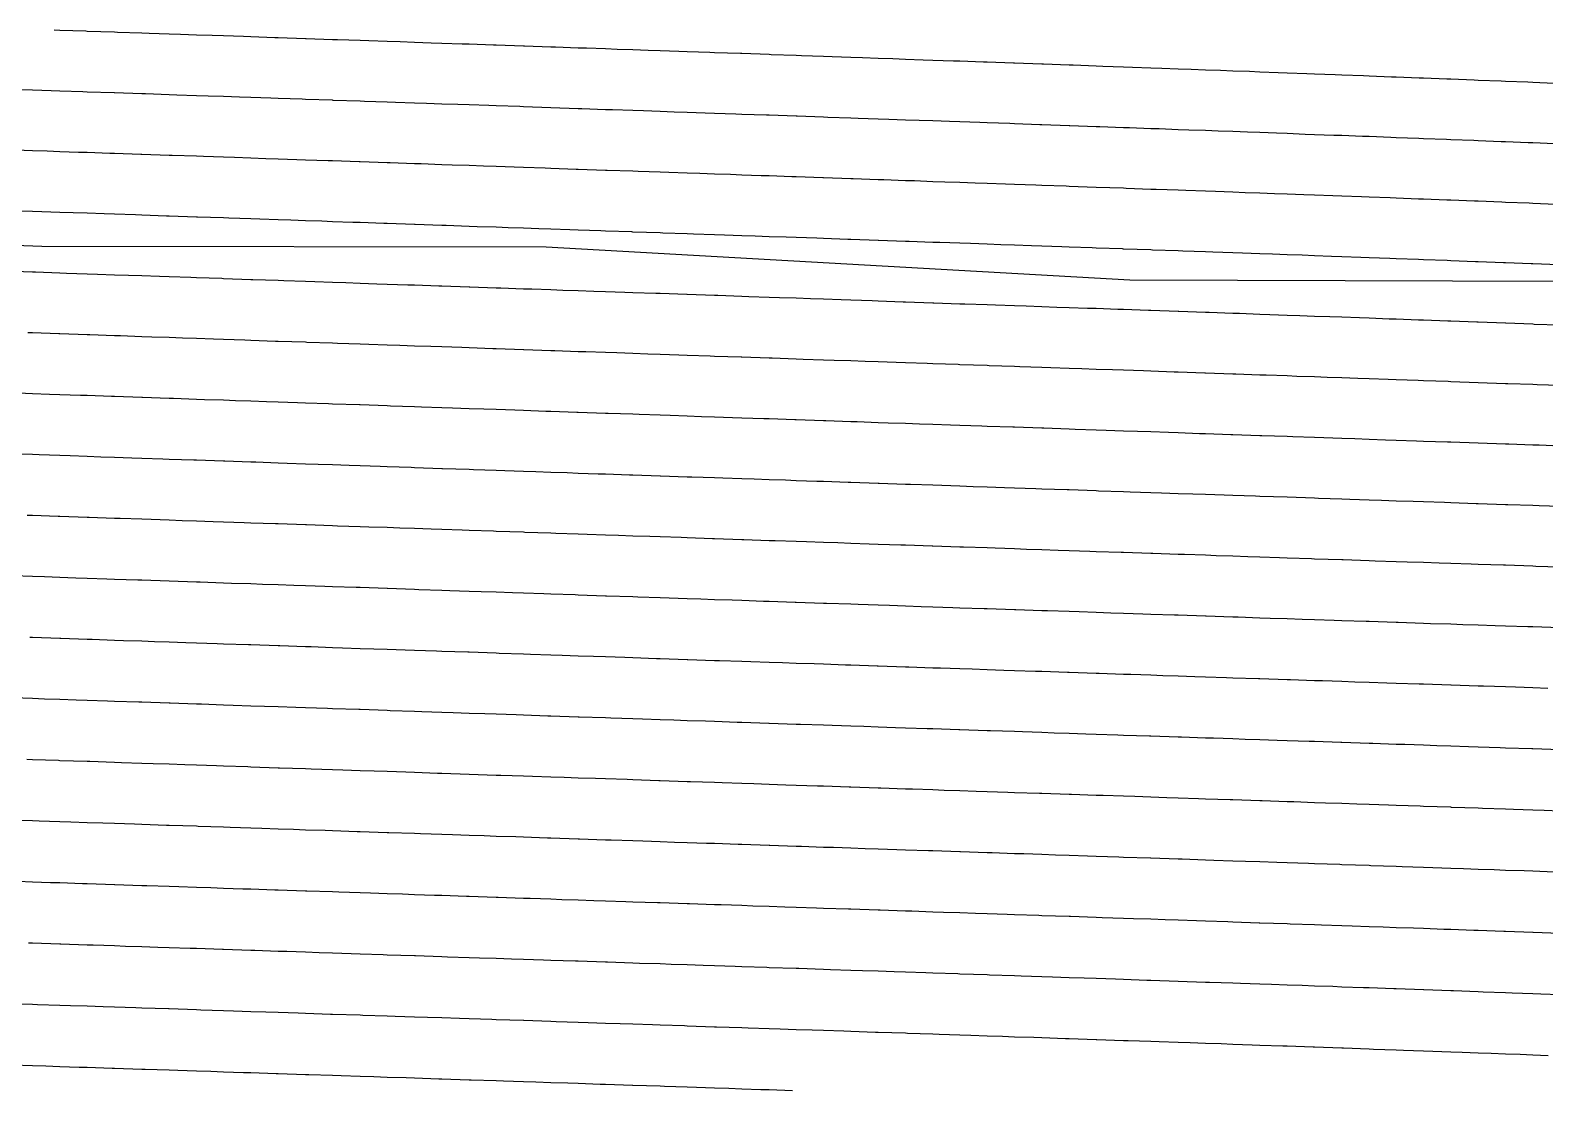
# Model space of a CAD drawing. Header units: metres. Extents: x 0 to 7092, y 40 to 458.
# Drawn here: x 2210.1 to 2385.7, y 40 to 163 of the extents above; entities that cross this region are included whole.
import ezdxf

# ---------------------------------------------------------------- set-up
doc = ezdxf.new("R2010")
doc.units = ezdxf.units.M

msp = doc.modelspace()

# ---------------------------------------------------------------- linework, layer by layer
at = {"color": 1}
msp.add_lwpolyline([(2150.57, 140.21), (2211.47, 137.94), (2211.47, 137.94), (2211.47, 137.94), (2211.47, 137.94), (2211.47, 137.94), (2269.94, 137.88), (2269.94, 137.88), (2269.94, 137.88), (2269.94, 137.88), (2269.94, 137.88), (2269.94, 137.88), (2337.6, 134.07), (2337.6, 134.07), (2337.6, 134.07), (2337.6, 134.07), (2337.6, 134.07), (2399.97, 133.85)], dxfattribs=at)
at = {"layer": 'Contour_Level_10'}
msp.add_lwpolyline([(2387.48, 114.77), (2385.08, 114.86), (2384.32, 114.89), (2381.54, 114.98), (2381.16, 115), (2378, 115.1), (2377.99, 115.11), (2374.84, 115.21), (2374.43, 115.23), (2371.67, 115.32), (2370.85, 115.35), (2368.51, 115.43), (2367.27, 115.47), (2365.35, 115.54), (2363.69, 115.6), (2362.19, 115.65), (2360.1, 115.72), (2359.03, 115.76), (2356.5, 115.84), (2355.87, 115.87), (2352.91, 115.97), (2352.7, 115.97), (2349.54, 116.08), (2349.31, 116.09), (2346.38, 116.19), (2345.7, 116.21), (2343.22, 116.3), (2342.1, 116.34), (2340.06, 116.41), (2338.49, 116.46), (2336.9, 116.51), (2334.88, 116.58), (2333.73, 116.62), (2331.27, 116.71), (2330.57, 116.73), (2327.66, 116.83), (2327.41, 116.84), (2324.25, 116.95), (2324.05, 116.95), (2321.09, 117.05), (2320.44, 117.08), (2317.92, 117.16), (2316.83, 117.2), (2314.76, 117.27), (2313.22, 117.32), (2311.6, 117.38), (2309.61, 117.44), (2308.44, 117.48), (2306, 117.57), (2305.28, 117.59), (2302.39, 117.69), (2302.12, 117.7), (2298.95, 117.81), (2298.78, 117.81), (2295.79, 117.92), (2295.17, 117.94), (2292.63, 118.02), (2291.56, 118.06), (2289.47, 118.13), (2287.95, 118.18), (2286.31, 118.24), (2284.34, 118.31), (2283.15, 118.35), (2280.74, 118.43), (2279.98, 118.46), (2277.13, 118.55), (2276.82, 118.56), (2273.66, 118.67), (2273.52, 118.68), (2270.5, 118.78), (2269.92, 118.8), (2267.34, 118.89), (2266.31, 118.92), (2264.17, 119), (2262.71, 119.05), (2261.01, 119.1), (2259.11, 119.17), (2257.85, 119.21), (2255.51, 119.29), (2254.69, 119.32), (2251.91, 119.41), (2251.53, 119.43), (2248.37, 119.54), (2248.31, 119.54), (2245.2, 119.64), (2244.71, 119.66), (2242.04, 119.75), (2241.11, 119.78), (2238.88, 119.86), (2237.52, 119.91), (2235.72, 119.97), (2233.92, 120.03), (2232.56, 120.08), (2230.33, 120.15), (2229.4, 120.19), (2226.74, 120.28), (2226.23, 120.29), (2223.15, 120.4), (2223.07, 120.4), (2219.91, 120.51), (2219.56, 120.52), (2216.75, 120.62), (2215.97, 120.65), (2213.59, 120.73), (2212.38, 120.77), (2210.42, 120.84), (2208.79, 120.89)], dxfattribs=at)
at = {"layer": 'Contour_Level_11'}
msp.add_lwpolyline([(2387.48, 107.76), (2385.08, 107.84), (2384.32, 107.87), (2381.42, 107.96), (2381.16, 107.97), (2378, 108.08), (2377.76, 108.09), (2374.84, 108.19), (2374.1, 108.21), (2371.67, 108.29), (2370.45, 108.33), (2368.51, 108.4), (2366.8, 108.46), (2365.35, 108.51), (2363.14, 108.58), (2362.19, 108.61), (2359.5, 108.7), (2359.03, 108.72), (2355.87, 108.83), (2355.85, 108.83), (2352.7, 108.93), (2352.2, 108.95), (2349.54, 109.04), (2348.56, 109.07), (2346.38, 109.15), (2344.92, 109.2), (2343.22, 109.25), (2341.27, 109.32), (2340.06, 109.36), (2337.64, 109.44), (2336.9, 109.47), (2334, 109.56), (2333.73, 109.57), (2330.57, 109.68), (2330.36, 109.69), (2327.41, 109.79), (2326.73, 109.81), (2324.25, 109.89), (2323.09, 109.93), (2321.09, 110), (2319.46, 110.06), (2317.92, 110.11), (2315.83, 110.18), (2314.76, 110.22), (2312.2, 110.3), (2311.6, 110.32), (2308.57, 110.43), (2308.44, 110.43), (2305.28, 110.54), (2304.95, 110.55), (2302.12, 110.65), (2301.32, 110.67), (2298.95, 110.75), (2297.7, 110.8), (2295.79, 110.86), (2294.07, 110.92), (2292.63, 110.97), (2290.45, 111.04), (2289.47, 111.08), (2286.83, 111.17), (2286.31, 111.18), (2283.22, 111.29), (2283.15, 111.29), (2279.98, 111.4), (2279.6, 111.41), (2276.82, 111.51), (2275.98, 111.53), (2273.66, 111.61), (2272.37, 111.66), (2270.5, 111.72), (2268.76, 111.78), (2267.34, 111.83), (2265.15, 111.9), (2264.17, 111.94), (2261.54, 112.03), (2261.01, 112.04), (2257.93, 112.15), (2257.85, 112.15), (2254.69, 112.26), (2254.32, 112.27), (2251.53, 112.37), (2250.72, 112.4), (2248.37, 112.48), (2247.11, 112.52), (2245.2, 112.58), (2243.51, 112.64), (2242.04, 112.69), (2239.91, 112.77), (2238.88, 112.8), (2236.31, 112.89), (2235.72, 112.91), (2232.71, 113.01), (2232.56, 113.02), (2229.4, 113.13), (2229.12, 113.14), (2226.23, 113.23), (2225.52, 113.26), (2223.07, 113.34), (2221.93, 113.38), (2219.91, 113.45), (2218.34, 113.5), (2216.75, 113.56), (2214.75, 113.63), (2213.59, 113.67), (2211.16, 113.75), (2210.42, 113.78), (2207.57, 113.87)], dxfattribs=at)
at = {"layer": 'Contour_Level_12'}
msp.add_lwpolyline([(2387.48, 100.73), (2384.67, 100.82), (2384.32, 100.83), (2381.16, 100.94), (2380.92, 100.95), (2378, 101.04), (2377.19, 101.07), (2374.84, 101.15), (2373.47, 101.19), (2371.67, 101.25), (2369.76, 101.32), (2368.51, 101.36), (2366.05, 101.44), (2365.35, 101.46), (2362.36, 101.56), (2362.19, 101.57), (2359.03, 101.67), (2358.66, 101.68), (2355.87, 101.78), (2354.98, 101.81), (2352.7, 101.88), (2351.3, 101.93), (2349.54, 101.99), (2347.62, 102.05), (2346.38, 102.1), (2343.95, 102.18), (2343.22, 102.2), (2340.28, 102.3), (2340.06, 102.31), (2336.9, 102.41), (2336.62, 102.42), (2333.73, 102.52), (2332.96, 102.55), (2330.57, 102.63), (2329.3, 102.67), (2327.41, 102.73), (2325.64, 102.79), (2324.25, 102.84), (2321.99, 102.92), (2321.09, 102.95), (2318.34, 103.04), (2317.92, 103.05), (2314.76, 103.16), (2314.69, 103.16), (2311.6, 103.27), (2311.05, 103.29), (2308.44, 103.37), (2307.41, 103.41), (2305.28, 103.48), (2303.77, 103.53), (2302.12, 103.59), (2300.13, 103.65), (2298.95, 103.69), (2296.49, 103.78), (2295.79, 103.8), (2292.86, 103.9), (2292.63, 103.91), (2289.47, 104.02), (2289.22, 104.02), (2286.31, 104.12), (2285.59, 104.15), (2283.15, 104.23), (2281.97, 104.27), (2279.98, 104.34), (2278.34, 104.39), (2276.82, 104.44), (2274.71, 104.52), (2273.66, 104.55), (2271.09, 104.64), (2270.5, 104.66), (2267.47, 104.76), (2267.34, 104.77), (2264.17, 104.87), (2263.85, 104.89), (2261.01, 104.98), (2260.23, 105.01), (2257.85, 105.09), (2256.62, 105.13), (2254.69, 105.2), (2253, 105.26), (2251.53, 105.31), (2249.39, 105.38), (2248.37, 105.41), (2245.78, 105.5), (2245.2, 105.52), (2242.17, 105.62), (2242.04, 105.63), (2238.88, 105.74), (2238.56, 105.75), (2235.72, 105.84), (2234.96, 105.87), (2232.56, 105.95), (2231.36, 105.99), (2229.4, 106.06), (2227.75, 106.12), (2226.23, 106.17), (2224.15, 106.24), (2223.07, 106.28), (2220.55, 106.36), (2219.91, 106.39), (2216.96, 106.49), (2216.75, 106.49), (2213.59, 106.6), (2213.36, 106.61), (2210.42, 106.71), (2209.77, 106.73)], dxfattribs=at)
at = {"layer": 'Contour_Level_13'}
msp.add_lwpolyline([(2387.48, 93.68), (2384.32, 93.79), (2383.75, 93.8), (2381.16, 93.89), (2379.98, 93.93), (2378, 93.99), (2376.23, 94.05), (2374.84, 94.1), (2372.48, 94.17), (2371.67, 94.2), (2368.74, 94.3), (2368.51, 94.3), (2365.35, 94.41), (2365.02, 94.42), (2362.19, 94.51), (2361.3, 94.54), (2359.03, 94.62), (2357.58, 94.67), (2355.87, 94.72), (2353.88, 94.79), (2352.7, 94.83), (2350.18, 94.91), (2349.54, 94.93), (2346.48, 95.04), (2346.38, 95.04), (2343.22, 95.14), (2342.79, 95.16), (2340.06, 95.25), (2339.11, 95.28), (2336.9, 95.36), (2335.43, 95.41), (2333.73, 95.46), (2331.75, 95.53), (2330.57, 95.57), (2328.08, 95.65), (2327.41, 95.67), (2324.41, 95.77), (2324.25, 95.78), (2321.09, 95.89), (2320.74, 95.9), (2317.92, 95.99), (2317.08, 96.02), (2314.76, 96.1), (2313.42, 96.14), (2311.6, 96.21), (2309.76, 96.27), (2308.44, 96.31), (2306.11, 96.39), (2305.28, 96.42), (2302.45, 96.51), (2302.12, 96.52), (2298.95, 96.63), (2298.8, 96.64), (2295.79, 96.74), (2295.16, 96.76), (2292.63, 96.85), (2291.51, 96.88), (2289.47, 96.95), (2287.87, 97.01), (2286.31, 97.06), (2284.23, 97.13), (2283.15, 97.17), (2280.59, 97.25), (2279.98, 97.27), (2276.95, 97.38), (2276.82, 97.38), (2273.66, 97.49), (2273.32, 97.5), (2270.5, 97.59), (2269.69, 97.62), (2267.34, 97.7), (2266.06, 97.74), (2264.17, 97.81), (2262.43, 97.87), (2261.01, 97.92), (2258.8, 97.99), (2257.85, 98.02), (2255.18, 98.11), (2254.69, 98.13), (2251.55, 98.24), (2251.53, 98.24), (2248.37, 98.35), (2247.93, 98.36), (2245.2, 98.45), (2244.31, 98.48), (2242.04, 98.56), (2240.69, 98.61), (2238.88, 98.67), (2237.08, 98.73), (2235.72, 98.78), (2233.46, 98.85), (2232.56, 98.88), (2229.85, 98.98), (2229.4, 98.99), (2226.24, 99.1), (2226.23, 99.1), (2223.07, 99.21), (2222.63, 99.22), (2219.91, 99.31), (2219.02, 99.35), (2216.75, 99.42), (2215.41, 99.47), (2213.59, 99.53), (2211.81, 99.59), (2210.42, 99.64), (2208.2, 99.71)], dxfattribs=at)
at = {"layer": 'Contour_Level_14'}
msp.add_lwpolyline([(2386.07, 86.66), (2384.32, 86.72), (2382.34, 86.79), (2381.16, 86.83), (2378.6, 86.91), (2378, 86.93), (2374.87, 87.03), (2374.84, 87.03), (2371.67, 87.14), (2371.14, 87.16), (2368.51, 87.24), (2367.41, 87.28), (2365.35, 87.35), (2363.69, 87.4), (2362.19, 87.45), (2359.97, 87.53), (2359.03, 87.56), (2356.25, 87.65), (2355.87, 87.66), (2352.7, 87.77), (2352.54, 87.77), (2349.54, 87.87), (2348.84, 87.89), (2346.38, 87.98), (2345.14, 88.02), (2343.22, 88.08), (2341.44, 88.14), (2340.06, 88.19), (2337.75, 88.26), (2336.9, 88.29), (2334.06, 88.39), (2333.73, 88.4), (2330.57, 88.5), (2330.38, 88.51), (2327.41, 88.61), (2326.69, 88.63), (2324.25, 88.72), (2323.02, 88.76), (2321.09, 88.82), (2319.34, 88.88), (2317.92, 88.93), (2315.67, 89), (2314.76, 89.03), (2312, 89.13), (2311.6, 89.14), (2308.44, 89.25), (2308.33, 89.25), (2305.28, 89.35), (2304.67, 89.37), (2302.12, 89.46), (2301.01, 89.5), (2298.95, 89.56), (2297.35, 89.62), (2295.79, 89.67), (2293.69, 89.74), (2292.63, 89.78), (2290.04, 89.86), (2289.47, 89.88), (2286.38, 89.99), (2286.31, 89.99), (2283.15, 90.1), (2282.73, 90.11), (2279.98, 90.2), (2279.09, 90.23), (2276.82, 90.31), (2275.44, 90.36), (2273.66, 90.42), (2271.79, 90.48), (2270.5, 90.52), (2268.15, 90.6), (2267.34, 90.63), (2264.51, 90.73), (2264.17, 90.74), (2261.01, 90.85), (2260.87, 90.85), (2257.85, 90.95), (2257.23, 90.97), (2254.69, 91.06), (2253.6, 91.1), (2251.53, 91.17), (2249.96, 91.22), (2248.37, 91.27), (2246.33, 91.34), (2245.2, 91.38), (2242.7, 91.47), (2242.04, 91.49), (2239.07, 91.59), (2238.88, 91.6), (2235.72, 91.7), (2235.44, 91.71), (2232.56, 91.81), (2231.81, 91.83), (2229.4, 91.92), (2228.19, 91.96), (2226.23, 92.02), (2224.56, 92.08), (2223.07, 92.13), (2220.94, 92.2), (2219.91, 92.24), (2217.32, 92.33), (2216.75, 92.35), (2213.7, 92.45), (2213.59, 92.45), (2210.42, 92.56), (2210.08, 92.57)], dxfattribs=at)
at = {"layer": 'Contour_Level_15'}
msp.add_lwpolyline([(2387.48, 79.54), (2384.32, 79.64), (2384.22, 79.65), (2381.16, 79.75), (2380.55, 79.77), (2378, 79.85), (2376.87, 79.89), (2374.84, 79.96), (2373.19, 80.02), (2371.67, 80.07), (2369.49, 80.14), (2368.51, 80.17), (2365.79, 80.26), (2365.35, 80.28), (2362.19, 80.38), (2362.09, 80.38), (2359.03, 80.49), (2358.39, 80.51), (2355.87, 80.59), (2354.69, 80.63), (2352.7, 80.7), (2350.99, 80.75), (2349.54, 80.8), (2347.3, 80.88), (2346.38, 80.91), (2343.6, 81), (2343.22, 81.01), (2340.06, 81.12), (2339.91, 81.12), (2336.9, 81.22), (2336.22, 81.25), (2333.73, 81.33), (2332.53, 81.37), (2330.57, 81.43), (2328.84, 81.49), (2327.41, 81.54), (2325.16, 81.62), (2324.25, 81.65), (2321.47, 81.74), (2321.09, 81.75), (2317.92, 81.86), (2317.79, 81.86), (2314.76, 81.96), (2314.12, 81.98), (2311.6, 82.07), (2310.44, 82.11), (2308.44, 82.18), (2306.77, 82.23), (2305.28, 82.28), (2303.1, 82.35), (2302.12, 82.39), (2299.43, 82.48), (2298.95, 82.49), (2295.79, 82.6), (2295.76, 82.6), (2292.63, 82.71), (2292.1, 82.72), (2289.47, 82.81), (2288.43, 82.85), (2286.31, 82.92), (2284.77, 82.97), (2283.15, 83.02), (2281.11, 83.09), (2279.98, 83.13), (2277.45, 83.22), (2276.82, 83.24), (2273.79, 83.34), (2273.66, 83.34), (2270.5, 83.45), (2270.14, 83.46), (2267.34, 83.56), (2266.49, 83.59), (2264.17, 83.66), (2262.83, 83.71), (2261.01, 83.77), (2259.18, 83.83), (2257.85, 83.88), (2255.53, 83.95), (2254.69, 83.98), (2251.88, 84.08), (2251.53, 84.09), (2248.37, 84.2), (2248.24, 84.2), (2245.2, 84.3), (2244.59, 84.32), (2242.04, 84.41), (2240.94, 84.45), (2238.88, 84.52), (2237.3, 84.57), (2235.72, 84.62), (2233.66, 84.69), (2232.56, 84.73), (2230.01, 84.82), (2229.4, 84.84), (2226.37, 84.94), (2226.23, 84.94), (2223.07, 85.05), (2222.73, 85.06), (2219.91, 85.16), (2219.09, 85.19), (2216.75, 85.27), (2215.45, 85.31), (2213.59, 85.37), (2211.81, 85.43), (2210.42, 85.48), (2208.16, 85.56)], dxfattribs=at)
at = {"layer": 'Contour_Level_16'}
msp.add_lwpolyline([(2387.48, 72.44), (2385.66, 72.5), (2384.32, 72.55), (2382.1, 72.63), (2381.16, 72.66), (2378.51, 72.75), (2378, 72.77), (2374.9, 72.87), (2374.84, 72.88), (2371.67, 72.98), (2371.26, 73), (2368.51, 73.09), (2367.61, 73.12), (2365.35, 73.2), (2363.95, 73.24), (2362.19, 73.3), (2360.29, 73.37), (2359.03, 73.41), (2356.61, 73.49), (2355.87, 73.51), (2352.94, 73.61), (2352.7, 73.62), (2349.54, 73.73), (2349.26, 73.74), (2346.38, 73.83), (2345.58, 73.86), (2343.22, 73.94), (2341.89, 73.98), (2340.06, 74.04), (2338.21, 74.11), (2336.9, 74.15), (2334.52, 74.23), (2333.73, 74.25), (2330.84, 74.35), (2330.57, 74.36), (2327.41, 74.47), (2327.16, 74.47), (2324.25, 74.57), (2323.47, 74.6), (2321.09, 74.68), (2319.79, 74.72), (2317.92, 74.78), (2316.11, 74.84), (2314.76, 74.89), (2312.43, 74.97), (2311.6, 74.99), (2308.75, 75.09), (2308.44, 75.1), (2305.28, 75.21), (2305.07, 75.21), (2302.12, 75.31), (2301.39, 75.34), (2298.95, 75.42), (2297.72, 75.46), (2295.79, 75.52), (2294.04, 75.58), (2292.63, 75.63), (2290.37, 75.71), (2289.47, 75.74), (2286.7, 75.83), (2286.31, 75.84), (2283.15, 75.95), (2283.03, 75.95), (2279.98, 76.05), (2279.36, 76.08), (2276.82, 76.16), (2275.69, 76.2), (2273.66, 76.27), (2272.02, 76.32), (2270.5, 76.37), (2268.35, 76.44), (2267.34, 76.48), (2264.69, 76.57), (2264.17, 76.58), (2261.02, 76.69), (2261.01, 76.69), (2257.85, 76.8), (2257.36, 76.81), (2254.69, 76.9), (2253.69, 76.94), (2251.53, 77.01), (2250.03, 77.06), (2248.37, 77.12), (2246.37, 77.18), (2245.2, 77.22), (2242.7, 77.31), (2242.04, 77.33), (2239.04, 77.43), (2238.88, 77.43), (2235.72, 77.54), (2235.38, 77.55), (2232.56, 77.65), (2231.72, 77.68), (2229.4, 77.75), (2228.05, 77.8), (2226.23, 77.86), (2224.39, 77.92), (2223.07, 77.97), (2220.73, 78.05), (2219.91, 78.07), (2217.06, 78.17), (2216.75, 78.18), (2213.59, 78.28), (2213.4, 78.29), (2210.42, 78.39), (2209.73, 78.41)], dxfattribs=at)
at = {"layer": 'Contour_Level_17'}
msp.add_lwpolyline([(2386.8, 65.36), (2384.32, 65.45), (2383.34, 65.49), (2381.16, 65.56), (2379.84, 65.61), (2378, 65.67), (2376.31, 65.73), (2374.84, 65.78), (2372.75, 65.86), (2371.67, 65.89), (2369.17, 65.98), (2368.51, 66), (2365.57, 66.1), (2365.35, 66.11), (2362.19, 66.22), (2361.95, 66.23), (2359.03, 66.32), (2358.32, 66.35), (2355.87, 66.43), (2354.67, 66.47), (2352.7, 66.54), (2351.02, 66.59), (2349.54, 66.64), (2347.36, 66.72), (2346.38, 66.75), (2343.7, 66.84), (2343.22, 66.86), (2340.06, 66.96), (2340.03, 66.96), (2336.9, 67.07), (2336.36, 67.09), (2333.73, 67.18), (2332.69, 67.21), (2330.57, 67.28), (2329.01, 67.33), (2327.41, 67.39), (2325.33, 67.46), (2324.25, 67.49), (2321.65, 67.58), (2321.09, 67.6), (2317.97, 67.7), (2317.92, 67.7), (2314.76, 67.81), (2314.29, 67.83), (2311.6, 67.92), (2310.61, 67.95), (2308.44, 68.02), (2306.93, 68.07), (2305.28, 68.13), (2303.25, 68.2), (2302.12, 68.23), (2299.57, 68.32), (2298.95, 68.34), (2295.88, 68.44), (2295.79, 68.44), (2292.63, 68.55), (2292.2, 68.56), (2289.47, 68.66), (2288.52, 68.69), (2286.31, 68.76), (2284.84, 68.81), (2283.15, 68.87), (2281.16, 68.93), (2279.98, 68.97), (2277.48, 69.06), (2276.82, 69.08), (2273.8, 69.18), (2273.66, 69.18), (2270.5, 69.29), (2270.12, 69.3), (2267.34, 69.4), (2266.44, 69.43), (2264.17, 69.5), (2262.76, 69.55), (2261.01, 69.61), (2259.08, 69.67), (2257.85, 69.71), (2255.4, 69.8), (2254.69, 69.82), (2251.72, 69.92), (2251.53, 69.93), (2248.37, 70.03), (2248.03, 70.04), (2245.2, 70.14), (2244.35, 70.17), (2242.04, 70.24), (2240.67, 70.29), (2238.88, 70.35), (2236.99, 70.41), (2235.72, 70.45), (2233.3, 70.53), (2232.56, 70.56), (2229.62, 70.66), (2229.4, 70.67), (2226.23, 70.77), (2225.93, 70.78), (2223.07, 70.88), (2222.24, 70.9), (2219.91, 70.98), (2218.56, 71.03), (2216.75, 71.09), (2214.86, 71.15), (2213.59, 71.19), (2211.17, 71.27), (2210.42, 71.3), (2207.47, 71.4)], dxfattribs=at)
at = {"layer": 'Contour_Level_18'}
msp.add_lwpolyline([(2387.48, 58.23), (2384.37, 58.35), (2384.32, 58.35), (2381.16, 58.46), (2380.96, 58.47), (2378, 58.57), (2377.51, 58.59), (2374.84, 58.69), (2374.02, 58.71), (2371.67, 58.8), (2370.51, 58.84), (2368.51, 58.91), (2366.97, 58.96), (2365.35, 59.02), (2363.4, 59.08), (2362.19, 59.13), (2359.82, 59.21), (2359.03, 59.23), (2356.22, 59.33), (2355.87, 59.34), (2352.7, 59.45), (2352.61, 59.45), (2349.54, 59.56), (2348.98, 59.58), (2346.38, 59.66), (2345.34, 59.7), (2343.22, 59.77), (2341.7, 59.82), (2340.06, 59.88), (2338.05, 59.95), (2336.9, 59.98), (2334.39, 60.07), (2333.73, 60.09), (2330.73, 60.19), (2330.57, 60.2), (2327.41, 60.3), (2327.06, 60.32), (2324.25, 60.41), (2323.39, 60.44), (2321.09, 60.52), (2319.71, 60.56), (2317.92, 60.62), (2316.03, 60.68), (2314.76, 60.73), (2312.35, 60.81), (2311.6, 60.83), (2308.67, 60.93), (2308.44, 60.94), (2305.28, 61.04), (2304.99, 61.05), (2302.12, 61.15), (2301.3, 61.18), (2298.95, 61.26), (2297.62, 61.3), (2295.79, 61.36), (2293.93, 61.42), (2292.63, 61.47), (2290.24, 61.55), (2289.47, 61.57), (2286.55, 61.67), (2286.31, 61.68), (2283.15, 61.78), (2282.86, 61.79), (2279.98, 61.89), (2279.17, 61.92), (2276.82, 61.99), (2275.47, 62.04), (2273.66, 62.1), (2271.78, 62.16), (2270.5, 62.2), (2268.09, 62.29), (2267.34, 62.31), (2264.39, 62.41), (2264.17, 62.42), (2261.01, 62.52), (2260.7, 62.53), (2257.85, 62.63), (2257, 62.65), (2254.69, 62.73), (2253.3, 62.78), (2251.53, 62.84), (2249.6, 62.9), (2248.37, 62.94), (2245.9, 63.02), (2245.2, 63.05), (2242.2, 63.15), (2242.04, 63.15), (2238.88, 63.26), (2238.49, 63.27), (2235.72, 63.36), (2234.78, 63.39), (2232.56, 63.47), (2231.07, 63.52), (2229.4, 63.57), (2227.36, 63.64), (2226.23, 63.68), (2223.65, 63.76), (2223.07, 63.78), (2219.93, 63.89), (2219.91, 63.89), (2216.75, 63.99), (2216.21, 64.01), (2213.59, 64.1), (2212.49, 64.13), (2210.42, 64.2), (2208.76, 64.26)], dxfattribs=at)
at = {"layer": 'Contour_Level_19'}
msp.add_lwpolyline([(2387.48, 51.12), (2385.28, 51.2), (2384.32, 51.24), (2381.94, 51.33), (2381.16, 51.36), (2378.56, 51.45), (2378, 51.47), (2375.14, 51.57), (2374.84, 51.58), (2371.69, 51.7), (2371.67, 51.7), (2368.51, 51.81), (2368.21, 51.82), (2365.35, 51.92), (2364.7, 51.94), (2362.19, 52.03), (2361.16, 52.07), (2359.03, 52.14), (2357.61, 52.19), (2355.87, 52.25), (2354.03, 52.31), (2352.7, 52.36), (2350.44, 52.44), (2349.54, 52.47), (2346.84, 52.56), (2346.38, 52.57), (2343.22, 52.68), (2343.22, 52.68), (2340.06, 52.79), (2339.6, 52.8), (2336.9, 52.9), (2335.96, 52.93), (2333.73, 53), (2332.31, 53.05), (2330.57, 53.11), (2328.66, 53.17), (2327.41, 53.22), (2325, 53.3), (2324.25, 53.32), (2321.33, 53.42), (2321.09, 53.43), (2317.92, 53.53), (2317.66, 53.54), (2314.76, 53.64), (2313.98, 53.67), (2311.6, 53.75), (2310.3, 53.79), (2308.44, 53.85), (2306.62, 53.91), (2305.28, 53.96), (2302.93, 54.04), (2302.12, 54.06), (2299.24, 54.16), (2298.95, 54.17), (2295.79, 54.27), (2295.55, 54.28), (2292.63, 54.38), (2291.86, 54.41), (2289.47, 54.48), (2288.16, 54.53), (2286.31, 54.59), (2284.46, 54.65), (2283.15, 54.7), (2280.76, 54.77), (2279.98, 54.8), (2277.05, 54.9), (2276.82, 54.91), (2273.66, 55.01), (2273.35, 55.02), (2270.5, 55.12), (2269.64, 55.14), (2267.34, 55.22), (2265.93, 55.27), (2264.17, 55.33), (2262.22, 55.39), (2261.01, 55.43), (2258.5, 55.51), (2257.85, 55.54), (2254.79, 55.64), (2254.69, 55.64), (2251.53, 55.74), (2251.07, 55.76), (2248.37, 55.85), (2247.35, 55.88), (2245.2, 55.95), (2243.62, 56.01), (2242.04, 56.06), (2239.89, 56.13), (2238.88, 56.16), (2236.16, 56.25), (2235.72, 56.27), (2232.56, 56.37), (2232.43, 56.38), (2229.4, 56.48), (2228.69, 56.5), (2226.23, 56.58), (2224.95, 56.62), (2223.07, 56.68), (2221.2, 56.74), (2219.91, 56.79), (2217.45, 56.87), (2216.75, 56.89), (2213.69, 56.99), (2213.59, 56.99), (2210.42, 57.1), (2209.93, 57.11)], dxfattribs=at)
at = {"layer": 'Contour_Level_20'}
msp.add_lwpolyline([(2386.13, 44.06), (2384.32, 44.13), (2382.85, 44.19), (2381.16, 44.25), (2379.52, 44.31), (2378, 44.37), (2376.16, 44.43), (2374.84, 44.48), (2372.76, 44.56), (2371.67, 44.59), (2369.33, 44.68), (2368.51, 44.71), (2365.87, 44.8), (2365.35, 44.82), (2362.39, 44.92), (2362.19, 44.93), (2359.03, 45.04), (2358.87, 45.05), (2355.87, 45.15), (2355.34, 45.17), (2352.7, 45.26), (2351.78, 45.29), (2349.54, 45.37), (2348.21, 45.42), (2346.38, 45.48), (2344.62, 45.54), (2343.22, 45.59), (2341.02, 45.66), (2340.06, 45.7), (2337.41, 45.79), (2336.9, 45.8), (2333.78, 45.91), (2333.73, 45.91), (2330.57, 46.02), (2330.14, 46.03), (2327.41, 46.13), (2326.5, 46.16), (2324.25, 46.23), (2322.84, 46.28), (2321.09, 46.34), (2319.18, 46.4), (2317.92, 46.44), (2315.51, 46.53), (2314.76, 46.55), (2311.83, 46.65), (2311.6, 46.66), (2308.44, 46.76), (2308.15, 46.77), (2305.28, 46.87), (2304.47, 46.89), (2302.12, 46.97), (2300.77, 47.02), (2298.95, 47.08), (2297.08, 47.14), (2295.79, 47.18), (2293.38, 47.26), (2292.63, 47.29), (2289.68, 47.39), (2289.47, 47.39), (2286.31, 47.5), (2285.97, 47.51), (2283.15, 47.6), (2282.26, 47.63), (2279.98, 47.71), (2278.54, 47.76), (2276.82, 47.81), (2274.83, 47.88), (2273.66, 47.92), (2271.1, 48), (2270.5, 48.02), (2267.38, 48.13), (2267.34, 48.13), (2264.17, 48.23), (2263.65, 48.25), (2261.01, 48.34), (2259.92, 48.37), (2257.85, 48.44), (2256.18, 48.5), (2254.69, 48.54), (2252.45, 48.62), (2251.53, 48.65), (2248.7, 48.74), (2248.37, 48.75), (2245.2, 48.86), (2244.96, 48.86), (2242.04, 48.96), (2241.2, 48.99), (2238.88, 49.06), (2237.45, 49.11), (2235.72, 49.17), (2233.69, 49.23), (2232.56, 49.27), (2229.92, 49.36), (2229.4, 49.37), (2226.23, 49.48), (2226.15, 49.48), (2223.07, 49.58), (2222.37, 49.6), (2219.91, 49.68), (2218.58, 49.73), (2216.75, 49.79), (2214.79, 49.85), (2213.59, 49.89), (2210.99, 49.97), (2210.42, 49.99), (2207.26, 50.09)], dxfattribs=at)
at = {"layer": 'Contour_Level_21'}
msp.add_lwpolyline([(2298.52, 40), (2295.79, 40.09), (2294.82, 40.12), (2292.63, 40.2), (2291.11, 40.25), (2289.47, 40.3), (2287.39, 40.37), (2286.31, 40.41), (2283.67, 40.49), (2283.15, 40.51), (2279.98, 40.61), (2279.95, 40.62), (2276.82, 40.72), (2276.22, 40.74), (2273.66, 40.82), (2272.48, 40.86), (2270.5, 40.93), (2268.74, 40.98), (2267.34, 41.03), (2265, 41.11), (2264.17, 41.14), (2261.25, 41.23), (2261.01, 41.24), (2257.85, 41.34), (2257.5, 41.35), (2254.69, 41.45), (2253.74, 41.48), (2251.53, 41.55), (2249.97, 41.6), (2248.37, 41.65), (2246.2, 41.72), (2245.2, 41.76), (2242.43, 41.85), (2242.04, 41.86), (2238.88, 41.96), (2238.65, 41.97), (2235.72, 42.07), (2234.86, 42.09), (2232.56, 42.17), (2231.06, 42.22), (2229.4, 42.27), (2227.26, 42.34), (2226.23, 42.37), (2223.45, 42.46), (2223.07, 42.47), (2219.91, 42.58), (2219.63, 42.59), (2216.75, 42.68), (2215.8, 42.71), (2213.59, 42.78), (2211.96, 42.83), (2210.42, 42.88), (2208.11, 42.95)], dxfattribs=at)
at = {"layer": 'Contour_Level_4'}
msp.add_lwpolyline([(2386.81, 156.84), (2384.32, 156.94), (2383.74, 156.97), (2381.16, 157.07), (2380.65, 157.09), (2378, 157.19), (2377.52, 157.21), (2374.84, 157.32), (2374.36, 157.34), (2371.67, 157.44), (2371.17, 157.46), (2368.51, 157.56), (2367.95, 157.58), (2365.35, 157.68), (2364.7, 157.71), (2362.19, 157.8), (2361.43, 157.83), (2359.03, 157.92), (2358.14, 157.95), (2355.87, 158.04), (2354.82, 158.08), (2352.7, 158.15), (2351.48, 158.2), (2349.54, 158.27), (2348.12, 158.32), (2346.38, 158.38), (2344.74, 158.44), (2343.22, 158.5), (2341.34, 158.57), (2340.06, 158.61), (2337.93, 158.69), (2336.9, 158.73), (2334.5, 158.81), (2333.73, 158.84), (2331.06, 158.94), (2330.57, 158.95), (2327.6, 159.06), (2327.41, 159.07), (2324.25, 159.18), (2324.13, 159.18), (2321.09, 159.29), (2320.65, 159.31), (2317.92, 159.4), (2317.16, 159.43), (2314.76, 159.51), (2313.66, 159.55), (2311.6, 159.62), (2310.15, 159.68), (2308.44, 159.74), (2306.63, 159.8), (2305.28, 159.85), (2303.1, 159.92), (2302.12, 159.96), (2299.56, 160.05), (2298.95, 160.07), (2296.02, 160.17), (2295.79, 160.18), (2292.63, 160.29), (2292.47, 160.29), (2289.47, 160.4), (2288.91, 160.41), (2286.31, 160.5), (2285.35, 160.54), (2283.15, 160.61), (2281.77, 160.66), (2279.98, 160.72), (2278.2, 160.78), (2276.82, 160.83), (2274.62, 160.91), (2273.66, 160.94), (2271.03, 161.03), (2270.5, 161.05), (2267.43, 161.15), (2267.34, 161.16), (2264.17, 161.26), (2263.84, 161.28), (2261.01, 161.37), (2260.23, 161.4), (2257.85, 161.48), (2256.62, 161.52), (2254.69, 161.59), (2253.01, 161.65), (2251.53, 161.7), (2249.39, 161.77), (2248.37, 161.8), (2245.77, 161.89), (2245.2, 161.91), (2242.14, 162.02), (2242.04, 162.02), (2238.88, 162.13), (2238.51, 162.14), (2235.72, 162.23), (2234.87, 162.26), (2232.56, 162.34), (2231.22, 162.38), (2229.4, 162.45), (2227.57, 162.51), (2226.23, 162.55), (2223.91, 162.63), (2223.07, 162.66), (2220.25, 162.75), (2219.91, 162.77), (2216.75, 162.87), (2216.58, 162.88), (2213.59, 162.98), (2212.91, 163)], dxfattribs=at)
at = {"layer": 'Contour_Level_5'}
msp.add_lwpolyline([(2386.86, 149.83), (2384.32, 149.93), (2383.78, 149.95), (2381.16, 150.05), (2380.66, 150.07), (2378, 150.18), (2377.51, 150.2), (2374.84, 150.3), (2374.32, 150.32), (2371.67, 150.42), (2371.11, 150.44), (2368.51, 150.54), (2367.86, 150.56), (2365.35, 150.66), (2364.58, 150.69), (2362.19, 150.78), (2361.28, 150.81), (2359.03, 150.89), (2357.96, 150.93), (2355.87, 151.01), (2354.61, 151.06), (2352.7, 151.13), (2351.24, 151.18), (2349.54, 151.24), (2347.85, 151.3), (2346.38, 151.36), (2344.45, 151.43), (2343.22, 151.47), (2341.02, 151.55), (2340.06, 151.58), (2337.59, 151.67), (2336.9, 151.7), (2334.13, 151.8), (2333.73, 151.81), (2330.67, 151.92), (2330.57, 151.92), (2327.41, 152.03), (2327.19, 152.04), (2324.25, 152.15), (2323.7, 152.17), (2321.09, 152.26), (2320.21, 152.29), (2317.92, 152.37), (2316.7, 152.41), (2314.76, 152.48), (2313.18, 152.53), (2311.6, 152.59), (2309.66, 152.66), (2308.44, 152.7), (2306.13, 152.78), (2305.28, 152.81), (2302.59, 152.9), (2302.12, 152.92), (2299.04, 153.03), (2298.95, 153.03), (2295.79, 153.14), (2295.49, 153.15), (2292.63, 153.25), (2291.93, 153.27), (2289.47, 153.36), (2288.37, 153.4), (2286.31, 153.47), (2284.8, 153.52), (2283.15, 153.58), (2281.23, 153.64), (2279.98, 153.69), (2277.65, 153.77), (2276.82, 153.79), (2274.07, 153.89), (2273.66, 153.9), (2270.5, 154.01), (2270.48, 154.01), (2267.34, 154.12), (2266.89, 154.14), (2264.17, 154.23), (2263.3, 154.26), (2261.01, 154.34), (2259.7, 154.38), (2257.85, 154.44), (2256.09, 154.5), (2254.69, 154.55), (2252.49, 154.63), (2251.53, 154.66), (2248.88, 154.75), (2248.37, 154.77), (2245.27, 154.87), (2245.2, 154.88), (2242.04, 154.98), (2241.65, 155), (2238.88, 155.09), (2238.03, 155.12), (2235.72, 155.2), (2234.4, 155.24), (2232.56, 155.31), (2230.77, 155.37), (2229.4, 155.41), (2227.14, 155.49), (2226.23, 155.52), (2223.5, 155.61), (2223.07, 155.63), (2219.91, 155.73), (2219.86, 155.74), (2216.75, 155.84), (2216.22, 155.86), (2213.59, 155.95), (2212.56, 155.98), (2210.42, 156.05), (2208.91, 156.11)], dxfattribs=at)
at = {"layer": 'Contour_Level_6'}
msp.add_lwpolyline([(2387.02, 142.81), (2384.32, 142.92), (2383.91, 142.93), (2381.16, 143.04), (2380.76, 143.05), (2378, 143.16), (2377.57, 143.18), (2374.84, 143.28), (2374.35, 143.3), (2371.67, 143.4), (2371.09, 143.42), (2368.51, 143.52), (2367.8, 143.55), (2365.35, 143.64), (2364.48, 143.67), (2362.19, 143.75), (2361.14, 143.79), (2359.03, 143.87), (2357.78, 143.92), (2355.87, 143.99), (2354.39, 144.04), (2352.7, 144.1), (2350.99, 144.16), (2349.54, 144.21), (2347.56, 144.29), (2346.38, 144.33), (2344.12, 144.41), (2343.22, 144.44), (2340.67, 144.53), (2340.06, 144.55), (2337.2, 144.65), (2336.9, 144.67), (2333.73, 144.78), (2333.72, 144.78), (2330.57, 144.89), (2330.23, 144.9), (2327.41, 145), (2326.73, 145.02), (2324.25, 145.11), (2323.22, 145.15), (2321.09, 145.22), (2319.7, 145.27), (2317.92, 145.33), (2316.18, 145.39), (2314.76, 145.44), (2312.64, 145.52), (2311.6, 145.55), (2309.1, 145.64), (2308.44, 145.66), (2305.56, 145.76), (2305.28, 145.77), (2302.12, 145.88), (2302.01, 145.89), (2298.95, 145.99), (2298.45, 146.01), (2295.79, 146.1), (2294.89, 146.13), (2292.63, 146.21), (2291.32, 146.26), (2289.47, 146.32), (2287.75, 146.38), (2286.31, 146.43), (2284.18, 146.5), (2283.15, 146.54), (2280.6, 146.62), (2279.98, 146.65), (2277.02, 146.75), (2276.82, 146.75), (2273.66, 146.86), (2273.44, 146.87), (2270.5, 146.97), (2269.85, 146.99), (2267.34, 147.08), (2266.26, 147.12), (2264.17, 147.19), (2262.67, 147.24), (2261.01, 147.3), (2259.07, 147.36), (2257.85, 147.41), (2255.47, 147.49), (2254.69, 147.51), (2251.87, 147.61), (2251.53, 147.62), (2248.37, 147.73), (2248.27, 147.73), (2245.2, 147.84), (2244.66, 147.86), (2242.04, 147.95), (2241.06, 147.98), (2238.88, 148.05), (2237.45, 148.1), (2235.72, 148.16), (2233.83, 148.23), (2232.56, 148.27), (2230.22, 148.35), (2229.4, 148.38), (2226.6, 148.47), (2226.23, 148.48), (2223.07, 148.59), (2222.98, 148.59), (2219.91, 148.7), (2219.35, 148.72), (2216.75, 148.81), (2215.73, 148.84), (2213.59, 148.91), (2212.09, 148.96), (2210.42, 149.02), (2208.46, 149.09)], dxfattribs=at)
at = {"layer": 'Contour_Level_7'}
msp.add_lwpolyline([(2387.32, 135.79), (2384.32, 135.91), (2384.16, 135.91), (2381.16, 136.03), (2380.95, 136.04), (2378, 136.15), (2377.7, 136.16), (2374.84, 136.27), (2374.42, 136.28), (2371.67, 136.38), (2371.1, 136.41), (2368.51, 136.5), (2367.75, 136.53), (2365.35, 136.62), (2364.38, 136.65), (2362.19, 136.73), (2360.99, 136.77), (2359.03, 136.85), (2357.58, 136.9), (2355.87, 136.96), (2354.14, 137.02), (2352.7, 137.07), (2350.69, 137.14), (2349.54, 137.19), (2347.23, 137.27), (2346.38, 137.3), (2343.75, 137.39), (2343.22, 137.41), (2340.26, 137.51), (2340.06, 137.52), (2336.9, 137.63), (2336.76, 137.64), (2333.73, 137.74), (2333.25, 137.76), (2330.57, 137.85), (2329.73, 137.88), (2327.41, 137.96), (2326.2, 138.01), (2324.25, 138.07), (2322.67, 138.13), (2321.09, 138.18), (2319.13, 138.25), (2317.92, 138.29), (2315.58, 138.38), (2314.76, 138.4), (2312.03, 138.5), (2311.6, 138.51), (2308.47, 138.62), (2308.44, 138.62), (2305.28, 138.73), (2304.91, 138.74), (2302.12, 138.84), (2301.34, 138.87), (2298.95, 138.95), (2297.78, 138.99), (2295.79, 139.06), (2294.2, 139.11), (2292.63, 139.17), (2290.63, 139.24), (2289.47, 139.28), (2287.05, 139.36), (2286.31, 139.39), (2283.47, 139.48), (2283.15, 139.49), (2279.98, 139.6), (2279.89, 139.61), (2276.82, 139.71), (2276.3, 139.73), (2273.66, 139.82), (2272.71, 139.85), (2270.5, 139.93), (2269.12, 139.98), (2267.34, 140.04), (2265.53, 140.1), (2264.17, 140.15), (2261.94, 140.22), (2261.01, 140.25), (2258.35, 140.35), (2257.85, 140.36), (2254.75, 140.47), (2254.69, 140.47), (2251.53, 140.58), (2251.15, 140.59), (2248.37, 140.69), (2247.55, 140.71), (2245.2, 140.8), (2243.95, 140.84), (2242.04, 140.9), (2240.35, 140.96), (2238.88, 141.01), (2236.75, 141.08), (2235.72, 141.12), (2233.15, 141.21), (2232.56, 141.23), (2229.54, 141.33), (2229.4, 141.34), (2226.23, 141.44), (2225.94, 141.45), (2223.07, 141.55), (2222.33, 141.58), (2219.91, 141.66), (2218.72, 141.7), (2216.75, 141.77), (2215.1, 141.82), (2213.59, 141.87), (2211.49, 141.95), (2210.42, 141.98), (2207.88, 142.07)], dxfattribs=at)
at = {"layer": 'Contour_Level_8'}
msp.add_lwpolyline([(2387.48, 128.78), (2384.48, 128.89), (2384.32, 128.9), (2381.19, 129.02), (2381.16, 129.02), (2378, 129.14), (2377.86, 129.14), (2374.84, 129.25), (2374.49, 129.26), (2371.67, 129.37), (2371.1, 129.39), (2368.51, 129.48), (2367.69, 129.51), (2365.35, 129.59), (2364.25, 129.63), (2362.19, 129.71), (2360.8, 129.76), (2359.03, 129.82), (2357.32, 129.88), (2355.87, 129.93), (2353.84, 130), (2352.7, 130.04), (2350.34, 130.13), (2349.54, 130.15), (2346.83, 130.25), (2346.38, 130.27), (2343.31, 130.37), (2343.22, 130.38), (2340.06, 130.49), (2339.78, 130.5), (2336.9, 130.6), (2336.24, 130.62), (2333.73, 130.71), (2332.7, 130.74), (2330.57, 130.82), (2329.15, 130.86), (2327.41, 130.93), (2325.59, 130.99), (2324.25, 131.03), (2322.03, 131.11), (2321.09, 131.14), (2318.47, 131.23), (2317.92, 131.25), (2314.9, 131.36), (2314.76, 131.36), (2311.6, 131.47), (2311.33, 131.48), (2308.44, 131.58), (2307.75, 131.6), (2305.28, 131.69), (2304.17, 131.73), (2302.12, 131.8), (2300.59, 131.85), (2298.95, 131.91), (2297.01, 131.97), (2295.79, 132.01), (2293.43, 132.1), (2292.63, 132.12), (2289.84, 132.22), (2289.47, 132.23), (2286.31, 132.34), (2286.25, 132.34), (2283.15, 132.45), (2282.66, 132.47), (2279.98, 132.56), (2279.07, 132.59), (2276.82, 132.67), (2275.48, 132.71), (2273.66, 132.77), (2271.89, 132.83), (2270.5, 132.88), (2268.3, 132.96), (2267.34, 132.99), (2264.7, 133.08), (2264.17, 133.1), (2261.11, 133.2), (2261.01, 133.21), (2257.85, 133.32), (2257.51, 133.33), (2254.69, 133.42), (2253.92, 133.45), (2251.53, 133.53), (2250.32, 133.57), (2248.37, 133.64), (2246.73, 133.7), (2245.2, 133.75), (2243.13, 133.82), (2242.04, 133.86), (2239.53, 133.94), (2238.88, 133.97), (2235.94, 134.07), (2235.72, 134.07), (2232.56, 134.18), (2232.34, 134.19), (2229.4, 134.29), (2228.74, 134.31), (2226.23, 134.4), (2225.14, 134.44), (2223.07, 134.51), (2221.54, 134.56), (2219.91, 134.61), (2217.95, 134.68), (2216.75, 134.72), (2214.35, 134.8), (2213.59, 134.83), (2210.74, 134.93), (2210.42, 134.94), (2207.26, 135.05)], dxfattribs=at)
at = {"layer": 'Contour_Level_9'}
msp.add_lwpolyline([(2387.48, 121.78), (2384.82, 121.88), (2384.32, 121.9), (2381.42, 122), (2381.16, 122.01), (2378, 122.12), (2377.98, 122.12), (2374.84, 122.24), (2374.52, 122.25), (2371.67, 122.35), (2371.04, 122.37), (2368.51, 122.46), (2367.55, 122.49), (2365.35, 122.57), (2364.04, 122.62), (2362.19, 122.68), (2360.51, 122.74), (2359.03, 122.79), (2356.98, 122.86), (2355.87, 122.9), (2353.44, 122.98), (2352.7, 123.01), (2349.89, 123.11), (2349.54, 123.12), (2346.38, 123.23), (2346.33, 123.23), (2343.22, 123.34), (2342.77, 123.35), (2340.06, 123.45), (2339.2, 123.48), (2336.9, 123.56), (2335.62, 123.6), (2333.73, 123.67), (2332.05, 123.72), (2330.57, 123.77), (2328.47, 123.85), (2327.41, 123.88), (2324.88, 123.97), (2324.25, 123.99), (2321.29, 124.09), (2321.09, 124.1), (2317.92, 124.21), (2317.71, 124.22), (2314.76, 124.32), (2314.12, 124.34), (2311.6, 124.43), (2310.52, 124.46), (2308.44, 124.53), (2306.93, 124.59), (2305.28, 124.64), (2303.34, 124.71), (2302.12, 124.75), (2299.74, 124.83), (2298.95, 124.86), (2296.14, 124.95), (2295.79, 124.97), (2292.63, 125.08), (2292.55, 125.08), (2289.47, 125.18), (2288.95, 125.2), (2286.31, 125.29), (2285.35, 125.32), (2283.15, 125.4), (2281.75, 125.45), (2279.98, 125.51), (2278.16, 125.57), (2276.82, 125.62), (2274.56, 125.69), (2273.66, 125.72), (2270.96, 125.82), (2270.5, 125.83), (2267.36, 125.94), (2267.34, 125.94), (2264.17, 126.05), (2263.77, 126.06), (2261.01, 126.16), (2260.17, 126.19), (2257.85, 126.27), (2256.57, 126.31), (2254.69, 126.37), (2252.97, 126.43), (2251.53, 126.48), (2249.38, 126.56), (2248.37, 126.59), (2245.78, 126.68), (2245.2, 126.7), (2242.19, 126.8), (2242.04, 126.81), (2238.88, 126.92), (2238.59, 126.92), (2235.72, 127.02), (2235, 127.05), (2232.56, 127.13), (2231.4, 127.17), (2229.4, 127.24), (2227.81, 127.29), (2226.23, 127.35), (2224.22, 127.42), (2223.07, 127.46), (2220.62, 127.54), (2219.91, 127.56), (2217.03, 127.66), (2216.75, 127.67), (2213.59, 127.78), (2213.44, 127.79), (2210.42, 127.89), (2209.85, 127.91)], dxfattribs=at)

doc.saveas('drawing.dxf')
